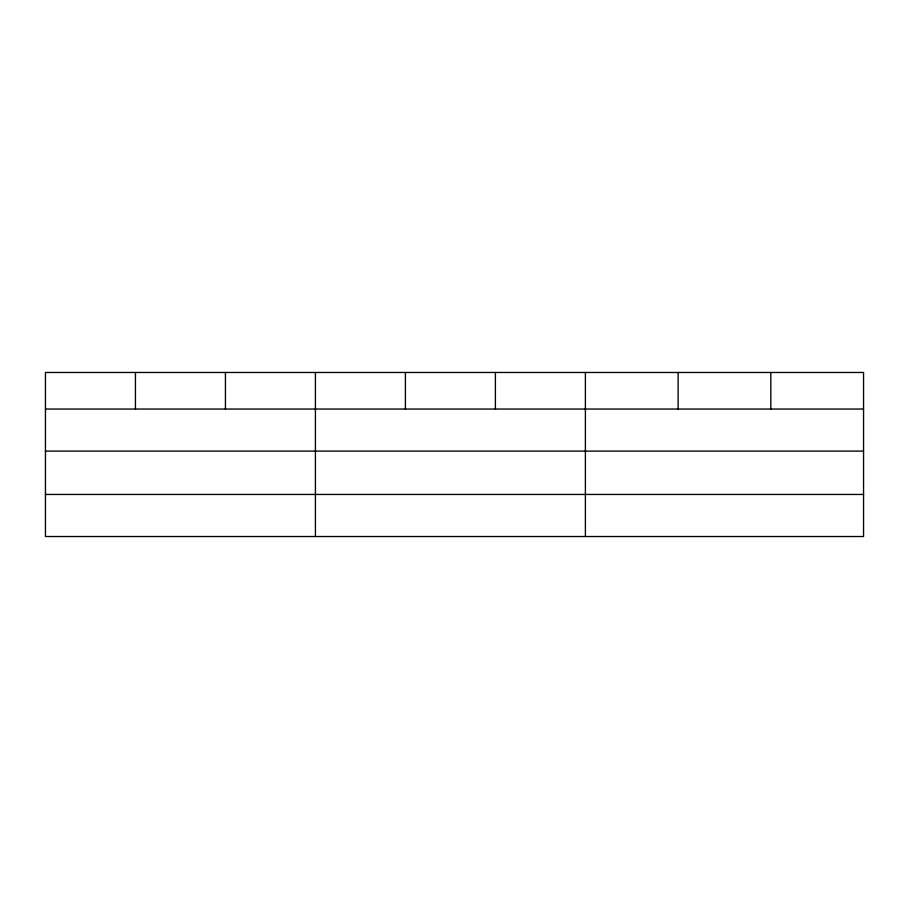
<?xml version="1.0" encoding="UTF-8"?>
<svg xmlns="http://www.w3.org/2000/svg" width="909" height="909" viewBox="0 0 909 909"><rect width="100%" height="100%" fill="white"/><g stroke="black" fill="none" stroke-linecap="round" stroke-linejoin="round"><path stroke-width="1.36" d="M863.55 451.103L863.55 372.474L45.45 372.474L45.45 536.526L863.55 536.526L863.55 451.103L45.45 451.103M45.45 409.039L863.55 409.039M45.45 494.451L863.55 494.451M770.832 372.474L770.832 409.039M678.114 372.474L678.114 409.039M585.396 372.474L585.396 536.526M495.405 372.474L495.405 409.039M405.414 372.474L405.414 409.039M315.423 372.474L315.423 536.526M225.432 372.474L225.432 409.039M135.441 372.474L135.441 409.039"/></g></svg>
